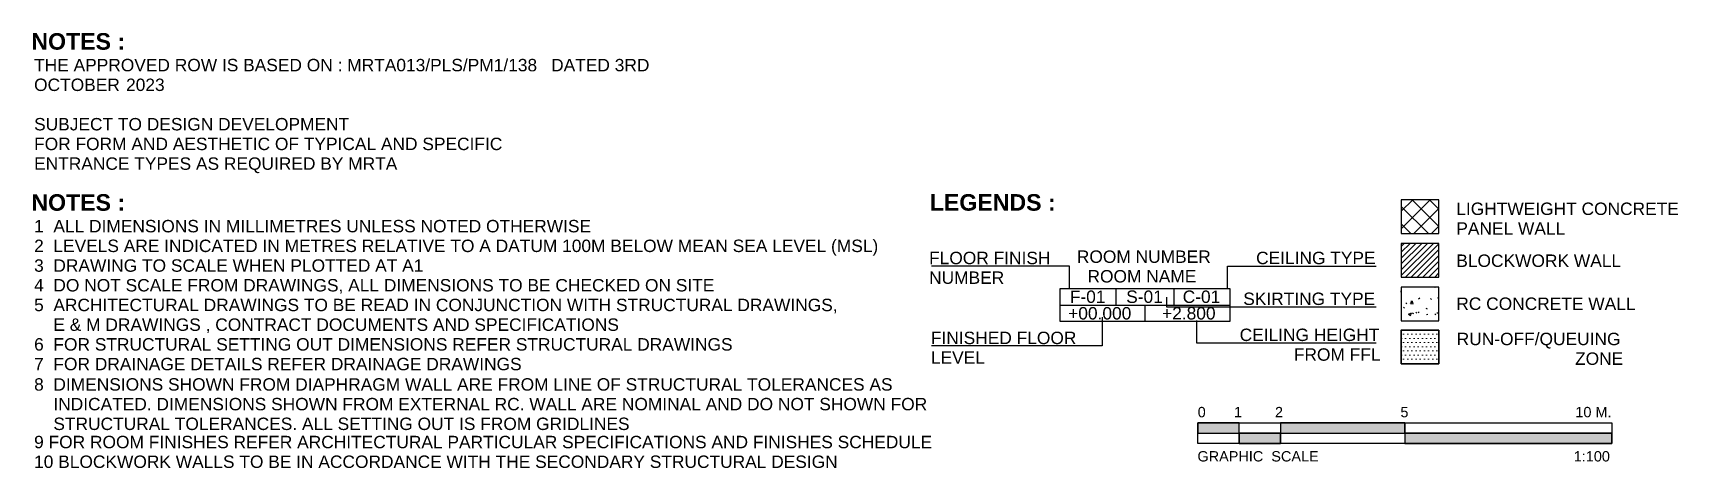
# Model space of a CAD drawing. Header units: millimetres. Extents: x -25371 to 2282244, y -90657 to 147824.
# Drawn here: x 54758 to 94515, y 2006 to 12527 of the extents above; entities that cross this region are included whole.
import ezdxf

# ---------------------------------------------------------------- set-up
doc = ezdxf.new("R2010")
doc.units = ezdxf.units.MM
for name, color, linetype, lineweight in [('A-ANNO-NOTE', 7, 'Continuous', 35), ('A-DETL-GENF', 7, 'Continuous', 35), ('A-DETL-THIN', 7, 'Continuous', 25), ('G-ANNO-TEXT', 7, 'Continuous', 9)]:
    doc.layers.add(name, color=color, linetype=linetype, lineweight=lineweight)
doc.styles.add('Arial', font='arial.ttf', dxfattribs={"height": 300})
doc.styles.add('Arial_2', font='arial.ttf', dxfattribs={"height": 250})
doc.styles.add('Arial_B', font='arialbd.ttf', dxfattribs={"height": 400})

# ---------------------------------------------------------------- blocks, each defined once
blk = doc.blocks.new('Graphic scale1 - Graphic scale 100-4707503-DD_Legend Notes Part Plans_Ground _ Entrances')
at = {"layer": 'A-ANNO-NOTE', "lineweight": 9}
h = blk.add_hatch(color=7, dxfattribs=at)
h.paths.add_polyline_path([(34606, 2850), (31599, 2850), (31599, 3099), (34606, 3099)])
h.paths.add_polyline_path([(30606, 3099), (30606, 2850), (29606, 2850), (29606, 3099)])
h = blk.add_hatch(color=7, dxfattribs=at)
h.paths.add_polyline_path([(39606, 2602), (34606, 2602), (34606, 2850), (39606, 2850)])
h.paths.add_polyline_path([(31606, 2850), (31606, 2602), (30606, 2602), (30606, 2850)])
at = {"layer": 'A-ANNO-NOTE', "color": 7, "lineweight": 25}
for p, q in [((29606, 2602), (29606, 3099)), ((29606, 3099), (39606, 3099)), ((30606, 3099), (29606, 3099)), ((29606, 3099), (29606, 2850)), ((29606, 2850), (39606, 2850)), ((29606, 2850), (30606, 2850)), ((30606, 2602), (30606, 3099)), ((30606, 2850), (30606, 3099)), ((31606, 2850), (30606, 2850)), ((30606, 2850), (30606, 2602)), ((31599, 3099), (31599, 2602)), ((34606, 3099), (31599, 3099)), ((31599, 3099), (31599, 2850)), ((31599, 2850), (34606, 2850)), ((31606, 2602), (31606, 2850)), ((34606, 3099), (34606, 2602)), ((34606, 2850), (34606, 3099)), ((39606, 2850), (34606, 2850)), ((34606, 2850), (34606, 2602)), ((39606, 3099), (39606, 2602)), ((39606, 2602), (39606, 2850)), ((39606, 2602), (29606, 2602)), ((30606, 2602), (31606, 2602)), ((34606, 2602), (39606, 2602))]:
    blk.add_line(p, q, dxfattribs=at)
at = {"layer": 'A-ANNO-NOTE', "color": 7, "lineweight": 9, "char_height": 250, "attachment_point": 1, "style": 'Arial_2'}
for s, insert, width in [('0', (29601, 3485), 232.49), ('1', (30478, 3485), 232.49), ('2', (31469, 3485), 232.49), ('5', (34500, 3485), 232.49), ('10 M.', (38728, 3485), 1050.21), ('GRAPHIC  SCALE', (29595, 2416), 3543.46), ('1:100', (38689, 2416), 1050.21)]:
    blk.add_mtext(s, dxfattribs=dict(at, insert=insert, width=width))
blk = doc.blocks.new('C-1-VS01_REV00_20260630-084701_SEDSD')
at = {"layer": 'G-ANNO-TEXT', "color": 7, "attachment_point": 1}
for s, insert, char_height, width, style in [('NOTES :', (30862.6, 18037.4), 400, 2765.822, 'Arial_B'), ('OCTOBER ', (30928.6, 16938.5), 300, 2693.67, 'Arial'), ('NOTES :', (30863, 14144.2), 400, 2765.822, 'Arial_B')]:
    blk.add_mtext(s, dxfattribs=dict(at, insert=insert, char_height=char_height, width=width, style=style))

msp = doc.modelspace()

# ---------------------------------------------------------------- hatches: boundary and pattern name
at = {"layer": 'A-DETL-GENF', "lineweight": 9}
h = msp.add_hatch(dxfattribs=at)
h.set_pattern_fill('FP_6', style=0, pattern_type=2)
h.set_pattern_definition([(45, (53304.75, 0), (-212.132, 212.132), []), (135, (53304.75, 0), (-212.132, -212.132), [])])
h.paths.add_polyline_path([(88735.781, 7674.651), (88735.781, 8493.837), (87822.7, 8493.837), (87822.7, 7674.651)])
h = msp.add_hatch(dxfattribs=at)
h.set_pattern_fill('FP_3', style=0, pattern_type=2)
h.set_pattern_definition([(45, (53304.75, 0), (-70.71068, 70.71068), [])])
h.paths.add_polyline_path([(88735.781, 6619.401), (88735.781, 7438.588), (87822.7, 7438.588), (87822.7, 6619.401)])
at = {"layer": 'A-DETL-GENF', "lineweight": 25}
h = msp.add_hatch(dxfattribs=at)
h.set_pattern_fill('FP_4', style=0, pattern_type=2)
h.set_pattern_definition([(50, (53304.75, 0), (728.7365, -63.756), [76.2, -838.2]), (355, (53304.75, 0), (-140.972, 764.228), [60.96, -670.56]), (100.451, (53365.5, -5.3), (587.77, 700.467), [64.76, -712.36]), (46.184, (53304.75, 203.2), (1084.316, -168.17), [114.3, -1257.3]), (96.636, (53395.1, 189.2), (949.61, 989.71), [97.14, -1068.54]), (351.184, (53304.7, 203.2), (949.62, 989.7), [91.44, -1005.84]), (21, (53406.35, 152.4), (606.458, -409.061), [76.2, -838.2]), (326, (53406.35, 152.4), (247.208, 736.753), [60.96, -670.56]), (71.451, (53456.9, 118.3), (853.668, 327.685), [64.76, -712.36]), (37.5, (53304.75, 0), (12.3547, 338.2201), [33.528, -628.904, 33.528, -647.192, -673.1]), (37.5, (53304.75, 0), (12.3547, 338.2201), [-1343.152, 33.528, -639.572]), (7.5, (53304.75, 0), (267.279, 400.722), [33.528, -354.584, 33.528, -613.664, -256.54]), (7.5, (53304.75, 0), (267.279, 400.722), [-1035.304, 33.528, -223.012]), (327.5, (53078.18, 0), (542.3633, -22.9153), [33.528, -220.472, 33.528, -758.952, -1051.56]), (327.5, (53078.18, 0), (542.3633, -22.9153), [-1046.48, 33.528, -1018.032]), (317.5, (52976.6, 0), (592.517, 101.707), [33.528, -296.672, 33.528, -492.76, -746.76]), (317.5, (52976.6, 0), (592.517, 101.707), [-856.488, 33.528, -713.232])])
h.paths.add_polyline_path([(88735.781, 5564.152), (88735.781, 6383.339), (87822.7, 6383.339), (87822.7, 5564.152)])
at = {"layer": 'A-DETL-GENF', "lineweight": 9}
h = msp.add_hatch(dxfattribs=at)
h.set_pattern_fill('FP_5', style=0, pattern_type=2)
h.set_pattern_definition([(0, (53304.75, 0), (50.403, 100.806), [3.353, -97.453])])
h.paths.add_polyline_path([(88735.781, 4524.528), (88735.781, 5343.714), (87822.7, 5343.714), (87822.7, 4524.528)])

# ---------------------------------------------------------------- linework, layer by layer
at = {"layer": 'A-DETL-THIN', "color": 7}
for p, q in [((88735.781, 8493.837), (87822.7, 8493.837)), ((87822.7, 8493.837), (87822.7, 7674.651)), ((88735.781, 8493.837), (87822.7, 8493.837)), ((88735.781, 7674.651), (88735.781, 8493.837)), ((88735.781, 7674.651), (88735.781, 8493.837)), ((87822.7, 7674.651), (88735.781, 7674.651)), ((88735.781, 7438.588), (87822.7, 7438.588)), ((87822.7, 7438.588), (87822.7, 6619.401)), ((88735.781, 7438.588), (87822.7, 7438.588)), ((87822.7, 7438.588), (87822.7, 6619.401)), ((88735.781, 6619.401), (88735.781, 7438.588)), ((88735.781, 6619.401), (88735.781, 7438.588)), ((79128.991, 6889.989), (76473.834, 6889.989)), ((79810.382, 6889.989), (79128.991, 6889.989)), ((79810.382, 6351.196), (79810.382, 6889.989)), ((83626.358, 6351.196), (83626.358, 6889.989)), ((83626.358, 6889.989), (87218.833, 6889.989)), ((87822.7, 6619.401), (88735.781, 6619.401)), ((87822.7, 6619.401), (88735.781, 6619.401)), ((88735.781, 6383.339), (87822.7, 6383.339)), ((87822.7, 6383.339), (87822.7, 5564.152)), ((88735.781, 6383.339), (87822.7, 6383.339)), ((87822.7, 6383.339), (87822.7, 5564.152)), ((88735.781, 5564.152), (88735.781, 6383.339)), ((88735.781, 5564.152), (88735.781, 6383.339)), ((79581.17, 6348.577), (83681.17, 6348.577)), ((79581.17, 5548.577), (79581.17, 6348.577)), ((80931.17, 6348.577), (80931.17, 5948.577)), ((82152.407, 6136.118), (82152.407, 5902.938)), ((82331.17, 6348.577), (82331.17, 5948.577)), ((83681.17, 6348.577), (83681.17, 5548.577)), ((79581.17, 5948.577), (83681.17, 5948.577)), ((80597.384, 5652.169), (80597.384, 4957.75)), ((81631.17, 5948.577), (81631.17, 5548.577)), ((82152.407, 5902.938), (87218.833, 5902.938)), ((82876.358, 5570.458), (82876.358, 5031.665)), ((83681.17, 5548.577), (79581.17, 5548.577)), ((87822.7, 5564.152), (88735.781, 5564.152)), ((87822.7, 5564.152), (88735.781, 5564.152)), ((88735.781, 5343.714), (87822.7, 5343.714)), ((87822.7, 5343.714), (87822.7, 4524.528)), ((88735.781, 5343.714), (87822.7, 5343.714)), ((87822.7, 5343.714), (87822.7, 4524.528)), ((87822.7, 5343.714), (88735.781, 5343.714)), ((87822.7, 4524.528), (87822.7, 5343.714)), ((88735.781, 4524.528), (88735.781, 5343.714)), ((88735.781, 4524.528), (88735.781, 5343.714)), ((88735.781, 5343.714), (88735.781, 4524.528)), ((79564.072, 4957.75), (76473.834, 4957.75)), ((80597.384, 4957.75), (79564.072, 4957.75)), ((82876.358, 5031.665), (87218.833, 5031.665)), ((87822.7, 4524.528), (88735.781, 4524.528)), ((87822.7, 4524.528), (88735.781, 4524.528)), ((88735.781, 4524.528), (87822.7, 4524.528))]:
    msp.add_line(p, q, dxfattribs=at)

# ---------------------------------------------------------------- block references
at = {"layer": 'A-ANNO-NOTE', "color": 7, "lineweight": 9}
msp.add_blockref('Graphic scale1 - Graphic scale 100-4707503-DD_Legend Notes Part Plans_Ground _ Entrances', (53304.746, 0), dxfattribs=at)

# ---------------------------------------------------------------- texts
at = {"layer": 'G-ANNO-TEXT', "color": 7, "attachment_point": 1}
for s, insert, char_height, width, style in [('THE APPROVED ROW IS BASED ON : MRTA013/PLS/PM1/138 ', (54786.82, 11898.208), 300, 15143.87687, 'Arial'), ('DATED 3RD ', (67281.768, 11898.208), 300, 3062.44625, 'Arial'), ('2023', (57009.32, 11421.958), 300, 1154.43, 'Arial'), ('SUBJECT TO DESIGN DEVELOPMENT', (54786.82, 10469.458), 300, 9371.72688, 'Arial'), ('FOR FORM AND AESTHETIC OF TYPICAL AND SPECIFIC', (54786.82, 9993.208), 300, 13901.26125, 'Arial'), ('ENTRANCE TYPES AS REQUIRED BY MRTA', (54786.82, 9516.958), 300, 10782.69687, 'Arial'), ('LEGENDS :', (76431.746, 8628.896), 400, 3711.81313, 'Arial_B'), ('LIGHTWEIGHT CONCRETE', (89155.282, 8424.87), 300, 6645.98938, 'Arial'), ('1  ALL DIMENSIONS IN MILLIMETRES UNLESS NOTED OTHERWISE', (54787.184, 8005.018), 300, 16586.91438, 'Arial'), ('PANEL WALL', (89155.282, 7948.62), 300, 3270.885, 'Arial'), ('2  LEVELS ARE INDICATED IN METRES RELATIVE TO A DATUM 100M BELOW MEAN SEA LEVEL (MSL)', (54787.184, 7528.768), 300, 25148.93687, 'Arial'), ('FLOOR FINISH', (76414.789, 7235.767), 300, 3599.57688, 'Arial'), ('ROOM NUMBER', (79986.123, 7267.199), 300, 3960.33625, 'Arial'), ('CEILING TYPE', (84317.398, 7235.971), 300, 3551.47563, 'Arial'), ('BLOCKWORK WALL', (89155.282, 7169.62), 300, 4954.42875, 'Arial'), ('3  DRAWING TO SCALE WHEN PLOTTED AT A1', (54787.184, 7052.518), 300, 11648.51937, 'Arial'), ('NUMBER', (76414.789, 6759.517), 300, 2220.67438, 'Arial'), ('ROOM NAME', (80242.759, 6792.978), 300, 3222.78375, 'Arial'), ('4  DO NOT SCALE FROM DRAWINGS, ALL DIMENSIONS TO BE CHECKED ON SITE', (54787.184, 6576.268), 300, 20242.60938, 'Arial'), ('5  ARCHITECTURAL DRAWINGS TO BE READ IN CONJUNCTION WITH STRUCTURAL DRAWINGS,', (54787.184, 6100.018), 300, 23946.40562, 'Arial'), ('F-01', (79816.17, 6298.68), 300, 1058.2275, 'Arial'), ('S-01', (81178.17, 6298.68), 300, 1090.295, 'Arial'), ('C-01', (82543.17, 6298.68), 300, 1114.34562, 'Arial'), ('SKIRTING TYPE', (84006.398, 6248.92), 300, 3928.26875, 'Arial'), ('RC CONCRETE WALL', (89155.282, 6129.996), 300, 5347.25562, 'Arial'), ('    E & M DRAWINGS , CONTRACT DOCUMENTS AND SPECIFICATIONS', (54787.184, 5623.768), 300, 17396.61875, 'Arial'), ('+00.000', (79775.67, 5898.68), 300, 1883.96563, 'Arial'), ('+2.800', (82044.67, 5898.68), 300, 1595.35812, 'Arial'), ('FINISHED FLOOR', (76458.926, 5303.528), 300, 4313.07875, 'Arial'), ('CEILING HEIGHT', (83919.661, 5377.647), 300, 4152.74125, 'Arial'), ('RUN-OFF/QUEUING', (89165.022, 5277.872), 300, 4842.1925, 'Arial'), ('6  FOR STRUCTURAL SETTING OUT DIMENSIONS REFER STRUCTURAL DRAWINGS', (54787.184, 5147.518), 300, 20779.74, 'Arial'), ('LEVEL', (76458.926, 4827.278), 300, 1611.39188, 'Arial'), ('FROM FFL', (85229.349, 4901.397), 300, 2565.4, 'Arial'), ('    ZONE', (91559.501, 4801.622), 300, 2004.21875, 'Arial'), ('7  FOR DRAINAGE DETAILS REFER DRAINAGE DRAWINGS', (54787.184, 4671.268), 300, 14502.52687, 'Arial'), ('8  DIMENSIONS SHOWN FROM DIAPHRAGM WALL ARE FROM LINE OF STRUCTURAL TOLERANCES AS   ', (54787.184, 4178.768), 300, 25974.675, 'Arial'), ('    INDICATED. DIMENSIONS SHOWN FROM EXTERNAL RC. WALL ARE NOMINAL AND DO NOT SHOWN FOR  ', (54787.184, 3702.518), 300, 26864.54813, 'Arial'), ('    STRUCTURAL TOLERANCES. ALL SETTING OUT IS FROM GRIDLINES', (54787.184, 3226.268), 300, 17717.29375, 'Arial'), ('9 FOR ROOM FINISHES REFER ARCHITECTURAL PARTICULAR SPECIFICATIONS AND FINISHES SCHEDULE', (54787.184, 2786.268), 300, 26656.10938, 'Arial'), ('10 BLOCKWORK WALLS TO BE IN ACCORDANCE WITH THE SECONDARY STRUCTURAL DESIGN', (54787.184, 2310.018), 300, 23954.4225, 'Arial')]:
    msp.add_mtext(s, dxfattribs=dict(at, insert=insert, char_height=char_height, width=width, style=style))

# ---------------------------------------------------------------- next in the draw order: block references
at = {"color": 7}
msp.add_blockref('C-1-VS01_REV00_20260630-084701_SEDSD', (23858.215, -5516.586), dxfattribs=at)

doc.saveas('drawing.dxf')
